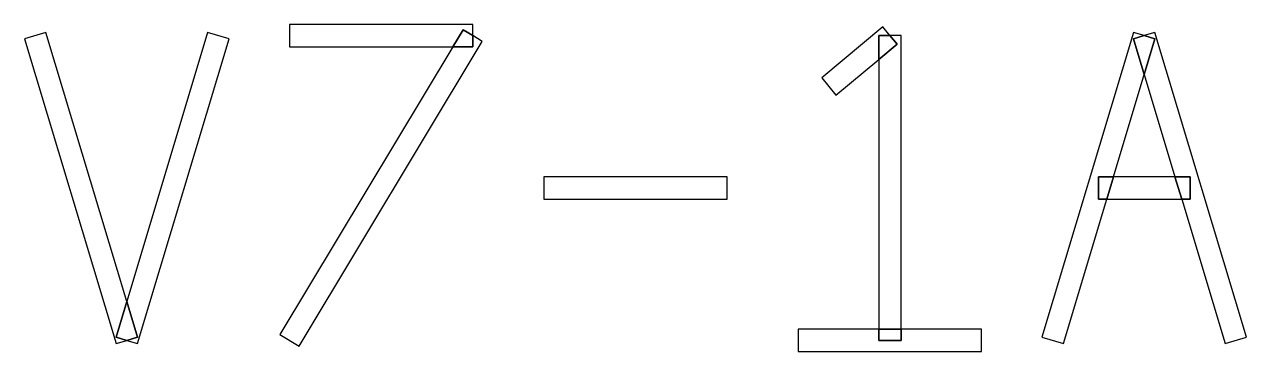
# Model space of a CAD drawing. Header units: millimetres. Extents: x -6 to 6, y -1.6 to 1.6.
import ezdxf

# ---------------------------------------------------------------- set-up
doc = ezdxf.new("R2010")
doc.units = ezdxf.units.MM
doc.layers.add('LASER_MARK', color=7, linetype='Continuous')

msp = doc.modelspace()

# ---------------------------------------------------------------- linework, layer by layer
at = {"layer": 'LASER_MARK'}
for points in [[(-3.4, 1.61), (-3.4, 1.39), (-1.794, 1.39), (-1.694, 1.557), (-1.6, 1.5), (-1.6, 1.61)], [(1.83, 1.085), (1.97, 0.915), (2.39, 1.265), (2.39, 1.5), (2.5, 1.5), (2.43, 1.585)], [(-5.795, 1.532), (-6.005, 1.468), (-5.105, -1.532), (-5, -1.5), (-5.105, -1.468), (-5, -1.117)], [(-5, -1.117), (-4.895, -1.468), (-5, -1.5), (-4.895, -1.532), (-3.995, 1.468), (-4.205, 1.532)], [(-1.506, 1.443), (-1.6, 1.5), (-1.6, 1.39), (-1.794, 1.39), (-3.494, -1.443), (-3.306, -1.557)], [(-1.6, 1.5), (-1.694, 1.557), (-1.794, 1.39), (-1.6, 1.39)], [(2.5, 1.5), (2.57, 1.415), (2.39, 1.265), (2.39, -1.39), (2.61, -1.39), (2.61, 1.5)], [(2.5, 1.5), (2.39, 1.5), (2.39, 1.265), (2.57, 1.415)], [(4.205, -1.532), (4.632, -0.11), (4.55, -0.11), (4.55, 0.11), (4.698, 0.11), (5, 1.117), (4.895, 1.468), (5, 1.5), (4.895, 1.532), (3.995, -1.468)], [(5, 1.5), (4.895, 1.468), (5, 1.117), (5.105, 1.468)], [(5, 1.5), (5.105, 1.468), (5, 1.117), (5.302, 0.11), (5.45, 0.11), (5.45, -0.11), (5.368, -0.11), (5.795, -1.532), (6.005, -1.468), (5.105, 1.532)], [(0.9, 0.11), (-0.9, 0.11), (-0.9, -0.11), (0.9, -0.11)], [(4.632, -0.11), (4.698, 0.11), (4.55, 0.11), (4.55, -0.11)], [(4.698, 0.11), (4.632, -0.11), (5.368, -0.11), (5.302, 0.11)], [(5.302, 0.11), (5.368, -0.11), (5.45, -0.11), (5.45, 0.11)], [(-5, -1.117), (-5.105, -1.468), (-5, -1.5), (-4.895, -1.468)], [(1.6, -1.39), (1.6, -1.61), (3.4, -1.61), (3.4, -1.39), (2.61, -1.39), (2.61, -1.5), (2.39, -1.5), (2.39, -1.39)], [(2.61, -1.39), (2.39, -1.39), (2.39, -1.5), (2.61, -1.5)]]:
    msp.add_lwpolyline(points, close=True, dxfattribs=at)

doc.saveas('drawing.dxf')
